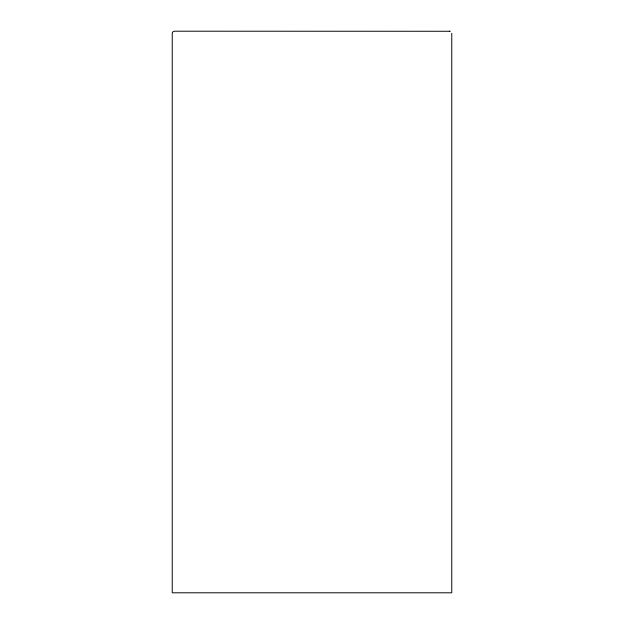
<?xml version="1.0" encoding="UTF-8"?>
<svg xmlns="http://www.w3.org/2000/svg" width="624" height="624" viewBox="0 0 624 624"><rect width="100%" height="100%" fill="white"/><g stroke="black" fill="none" stroke-linecap="round" stroke-linejoin="round"><path stroke-width="0.94" d="M172.31 32.776L172.864 31.824L174.369 31.2L450.185 31.27L449.615 31.2M451.76 33.329L451.76 592.8L172.24 592.8L172.24 33.329"/></g></svg>
